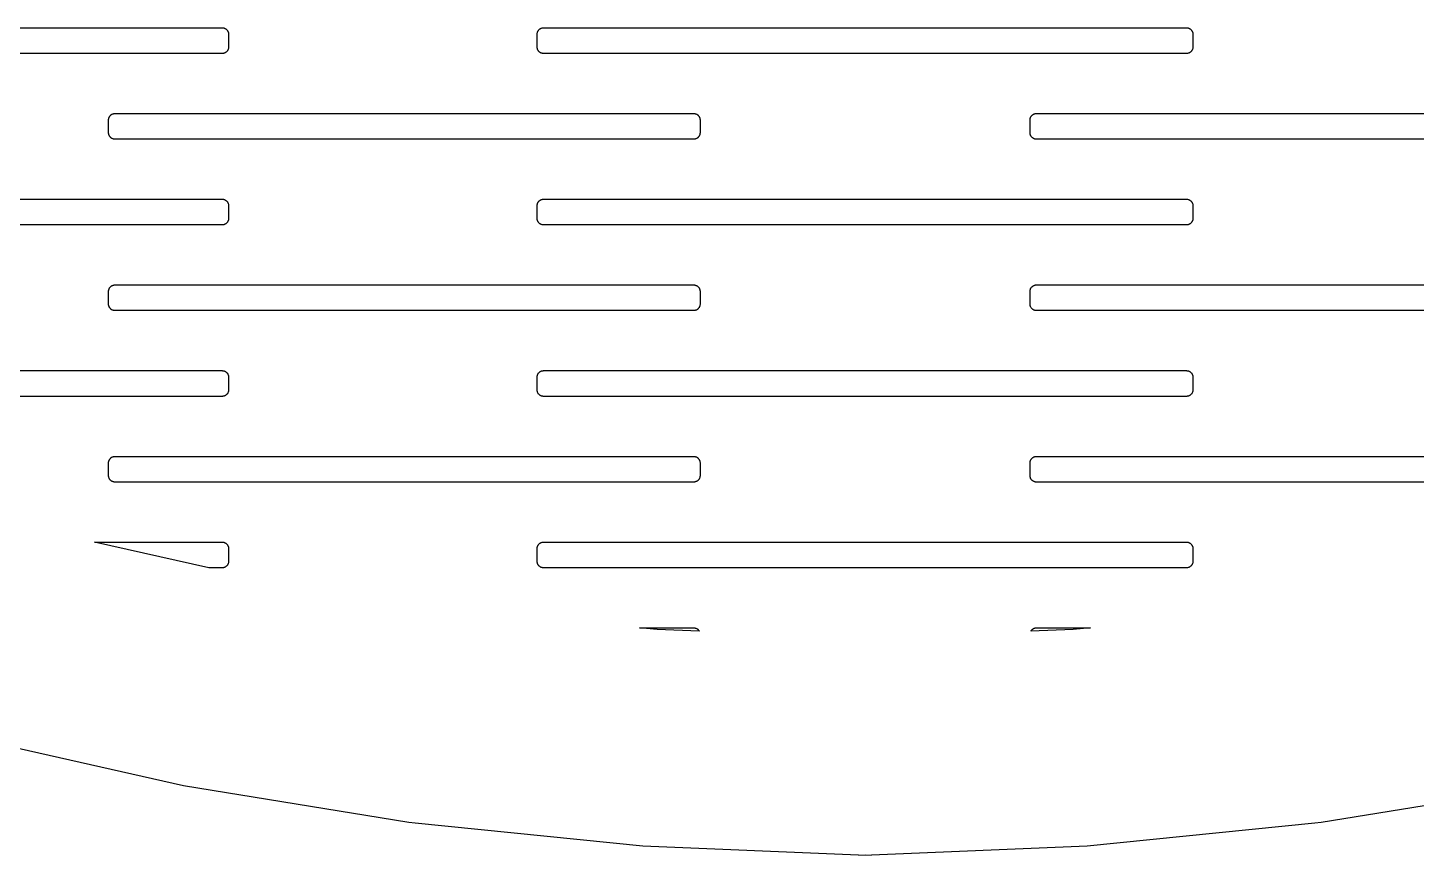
# Model space of a CAD drawing. Header units: metres. Extents: x -156 to 156, y -163 to 163.
# Drawn here: x -39.1 to 25.7, y -162.7 to -124.1 of the extents above; entities that cross this region are included whole.
import ezdxf

# ---------------------------------------------------------------- set-up
doc = ezdxf.new("R2010")
doc.units = ezdxf.units.M

msp = doc.modelspace()

# ---------------------------------------------------------------- linework, layer by layer
for p, q in [((-57, -124.1), (-30, -124.1)), ((-30, -124.1), (-29.9812, -124.101)), ((-29.9812, -124.101), (-29.9624, -124.102)), ((-29.9624, -124.102), (-29.9438, -124.105)), ((-29.9438, -124.105), (-29.9254, -124.109)), ((-29.9254, -124.109), (-29.9073, -124.115)), ((-29.9073, -124.115), (-29.8896, -124.121)), ((-29.8896, -124.121), (-29.8723, -124.129)), ((-29.8723, -124.129), (-29.8555, -124.137)), ((-29.8555, -124.137), (-29.8392, -124.147)), ((-29.8392, -124.147), (-29.8237, -124.157)), ((-29.8237, -124.157), (-29.8088, -124.169)), ((-29.8088, -124.169), (-29.7946, -124.181)), ((-29.7946, -124.181), (-29.7813, -124.195)), ((-29.7813, -124.195), (-29.7688, -124.209)), ((-29.7688, -124.209), (-29.7573, -124.224)), ((-29.7573, -124.224), (-29.7467, -124.239)), ((-29.7467, -124.239), (-29.7371, -124.255)), ((-29.7371, -124.255), (-29.7285, -124.272)), ((-29.7285, -124.272), (-29.7211, -124.29)), ((-29.7211, -124.29), (-29.7147, -124.307)), ((-29.7147, -124.307), (-29.7094, -124.325)), ((-29.7094, -124.325), (-29.7053, -124.344)), ((-29.7053, -124.344), (-29.7024, -124.362)), ((-29.7024, -124.362), (-29.7006, -124.381)), ((-29.7006, -124.381), (-29.7, -124.4)), ((-29.7, -124.4), (-29.7, -125)), ((-15.3, -124.4), (-15.2994, -124.381)), ((-15.3, -125), (-15.3, -124.4)), ((-15.2994, -124.381), (-15.2976, -124.362)), ((-15.2976, -124.362), (-15.2947, -124.344)), ((-15.2947, -124.344), (-15.2906, -124.325)), ((-15.2906, -124.325), (-15.2853, -124.307)), ((-15.2853, -124.307), (-15.2789, -124.29)), ((-15.2789, -124.29), (-15.2714, -124.272)), ((-15.2714, -124.272), (-15.2629, -124.255)), ((-15.2629, -124.255), (-15.2533, -124.239)), ((-15.2533, -124.239), (-15.2427, -124.224)), ((-15.2427, -124.224), (-15.2311, -124.209)), ((-15.2311, -124.209), (-15.2187, -124.195)), ((-15.2187, -124.195), (-15.2054, -124.181)), ((-15.2054, -124.181), (-15.1912, -124.169)), ((-15.1912, -124.169), (-15.1763, -124.157)), ((-15.1763, -124.157), (-15.1607, -124.147)), ((-15.1607, -124.147), (-15.1445, -124.137)), ((-15.1445, -124.137), (-15.1277, -124.129)), ((-15.1277, -124.129), (-15.1104, -124.121)), ((-15.1104, -124.121), (-15.0927, -124.115)), ((-15.0927, -124.115), (-15.0746, -124.109)), ((-15.0746, -124.109), (-15.0562, -124.105)), ((-15.0562, -124.105), (-15.0376, -124.102)), ((-15.0376, -124.102), (-15.0188, -124.101)), ((-15.0188, -124.101), (-15, -124.1)), ((-15, -124.1), (15, -124.1)), ((15, -124.1), (15.0188, -124.101)), ((15.0188, -124.101), (15.0376, -124.102)), ((15.0376, -124.102), (15.0562, -124.105)), ((15.0562, -124.105), (15.0746, -124.109)), ((15.0746, -124.109), (15.0927, -124.115)), ((15.0927, -124.115), (15.1104, -124.121)), ((15.1104, -124.121), (15.1277, -124.129)), ((15.1277, -124.129), (15.1445, -124.137)), ((15.1445, -124.137), (15.1607, -124.147)), ((15.1607, -124.147), (15.1763, -124.157)), ((15.1763, -124.157), (15.1912, -124.169)), ((15.1912, -124.169), (15.2054, -124.181)), ((15.2054, -124.181), (15.2187, -124.195)), ((15.2187, -124.195), (15.2311, -124.209)), ((15.2311, -124.209), (15.2427, -124.224)), ((15.2427, -124.224), (15.2533, -124.239)), ((15.2533, -124.239), (15.2629, -124.255)), ((15.2629, -124.255), (15.2714, -124.272)), ((15.2714, -124.272), (15.2789, -124.29)), ((15.2789, -124.29), (15.2853, -124.307)), ((15.2853, -124.307), (15.2906, -124.325)), ((15.2906, -124.325), (15.2947, -124.344)), ((15.2947, -124.344), (15.2976, -124.362)), ((15.2976, -124.362), (15.2994, -124.381)), ((15.2994, -124.381), (15.3, -124.4)), ((15.3, -124.4), (15.3, -125)), ((-29.7024, -125.038), (-29.7053, -125.056)), ((-29.7006, -125.019), (-29.7024, -125.038)), ((-29.7, -125), (-29.7006, -125.019)), ((-15.2994, -125.019), (-15.3, -125)), ((-15.2976, -125.038), (-15.2994, -125.019)), ((-15.2947, -125.056), (-15.2976, -125.038)), ((15.2976, -125.038), (15.2947, -125.056)), ((15.2994, -125.019), (15.2976, -125.038)), ((15.3, -125), (15.2994, -125.019)), ((-30, -125.3), (-57, -125.3)), ((-29.9812, -125.299), (-30, -125.3)), ((-29.9624, -125.298), (-29.9812, -125.299)), ((-29.9438, -125.295), (-29.9624, -125.298)), ((-29.9254, -125.291), (-29.9438, -125.295)), ((-29.9073, -125.285), (-29.9254, -125.291)), ((-29.8896, -125.279), (-29.9073, -125.285)), ((-29.8723, -125.271), (-29.8896, -125.279)), ((-29.8555, -125.263), (-29.8723, -125.271)), ((-29.8392, -125.253), (-29.8555, -125.263)), ((-29.8237, -125.243), (-29.8392, -125.253)), ((-29.8088, -125.231), (-29.8237, -125.243)), ((-29.7946, -125.219), (-29.8088, -125.231)), ((-29.7813, -125.205), (-29.7946, -125.219)), ((-29.7688, -125.191), (-29.7813, -125.205)), ((-29.7573, -125.176), (-29.7688, -125.191)), ((-29.7467, -125.161), (-29.7573, -125.176)), ((-29.7371, -125.145), (-29.7467, -125.161)), ((-29.7285, -125.128), (-29.7371, -125.145)), ((-29.7211, -125.11), (-29.7285, -125.128)), ((-29.7147, -125.093), (-29.7211, -125.11)), ((-29.7094, -125.075), (-29.7147, -125.093)), ((-29.7053, -125.056), (-29.7094, -125.075)), ((-15.2906, -125.075), (-15.2947, -125.056)), ((-15.2853, -125.093), (-15.2906, -125.075)), ((-15.2789, -125.11), (-15.2853, -125.093)), ((-15.2714, -125.128), (-15.2789, -125.11)), ((-15.2629, -125.145), (-15.2714, -125.128)), ((-15.2533, -125.161), (-15.2629, -125.145)), ((-15.2427, -125.176), (-15.2533, -125.161)), ((-15.2311, -125.191), (-15.2427, -125.176)), ((-15.2187, -125.205), (-15.2311, -125.191)), ((-15.2054, -125.219), (-15.2187, -125.205)), ((-15.1912, -125.231), (-15.2054, -125.219)), ((-15.1763, -125.243), (-15.1912, -125.231)), ((-15.1607, -125.253), (-15.1763, -125.243)), ((-15.1445, -125.263), (-15.1607, -125.253)), ((-15.1277, -125.271), (-15.1445, -125.263)), ((-15.1104, -125.279), (-15.1277, -125.271)), ((-15.0927, -125.285), (-15.1104, -125.279)), ((-15.0746, -125.291), (-15.0927, -125.285)), ((-15.0562, -125.295), (-15.0746, -125.291)), ((-15.0376, -125.298), (-15.0562, -125.295)), ((-15.0188, -125.299), (-15.0376, -125.298)), ((-15, -125.3), (-15.0188, -125.299)), ((15, -125.3), (-15, -125.3)), ((15.0188, -125.299), (15, -125.3)), ((15.0376, -125.298), (15.0188, -125.299)), ((15.0562, -125.295), (15.0376, -125.298)), ((15.0746, -125.291), (15.0562, -125.295)), ((15.0927, -125.285), (15.0746, -125.291)), ((15.1104, -125.279), (15.0927, -125.285)), ((15.1277, -125.271), (15.1104, -125.279)), ((15.1445, -125.263), (15.1277, -125.271)), ((15.1607, -125.253), (15.1445, -125.263)), ((15.1763, -125.243), (15.1607, -125.253)), ((15.1912, -125.231), (15.1763, -125.243)), ((15.2054, -125.219), (15.1912, -125.231)), ((15.2187, -125.205), (15.2054, -125.219)), ((15.2311, -125.191), (15.2187, -125.205)), ((15.2427, -125.176), (15.2311, -125.191)), ((15.2533, -125.161), (15.2427, -125.176)), ((15.2629, -125.145), (15.2533, -125.161)), ((15.2714, -125.128), (15.2629, -125.145)), ((15.2789, -125.11), (15.2714, -125.128)), ((15.2853, -125.093), (15.2789, -125.11)), ((15.2906, -125.075), (15.2853, -125.093)), ((15.2947, -125.056), (15.2906, -125.075)), ((-35.2853, -128.307), (-35.2789, -128.29)), ((-35.2789, -128.29), (-35.2714, -128.272)), ((-35.2714, -128.272), (-35.2629, -128.255)), ((-35.2629, -128.255), (-35.2533, -128.239)), ((-35.2533, -128.239), (-35.2427, -128.224)), ((-35.2427, -128.224), (-35.2312, -128.209)), ((-35.2312, -128.209), (-35.2187, -128.195)), ((-35.2187, -128.195), (-35.2054, -128.181)), ((-35.2054, -128.181), (-35.1912, -128.169)), ((-35.1912, -128.169), (-35.1763, -128.157)), ((-35.1763, -128.157), (-35.1607, -128.147)), ((-35.1607, -128.147), (-35.1445, -128.137)), ((-35.1445, -128.137), (-35.1277, -128.129)), ((-35.1277, -128.129), (-35.1104, -128.121)), ((-35.1104, -128.121), (-35.0927, -128.115)), ((-35.0927, -128.115), (-35.0746, -128.109)), ((-35.0746, -128.109), (-35.0562, -128.105)), ((-35.0562, -128.105), (-35.0376, -128.102)), ((-35.0376, -128.102), (-35.0188, -128.101)), ((-35.0188, -128.101), (-35, -128.1)), ((-35, -128.1), (-8, -128.1)), ((-8, -128.1), (-7.98116, -128.101)), ((-7.98116, -128.101), (-7.96239, -128.102)), ((-7.96239, -128.102), (-7.94377, -128.105)), ((-7.94377, -128.105), (-7.92538, -128.109)), ((-7.92538, -128.109), (-7.90729, -128.115)), ((-7.90729, -128.115), (-7.88956, -128.121)), ((-7.88956, -128.121), (-7.87225, -128.129)), ((-7.87225, -128.129), (-7.85547, -128.137)), ((-7.85547, -128.137), (-7.83925, -128.147)), ((-7.83925, -128.147), (-7.82365, -128.157)), ((-7.82365, -128.157), (-7.80876, -128.169)), ((-7.80876, -128.169), (-7.79463, -128.181)), ((-7.79463, -128.181), (-7.7813, -128.195)), ((-7.7813, -128.195), (-7.76884, -128.209)), ((-7.76884, -128.209), (-7.75729, -128.224)), ((-7.75729, -128.224), (-7.74669, -128.239)), ((-7.74669, -128.239), (-7.73711, -128.255)), ((-7.73711, -128.255), (-7.72855, -128.272)), ((-7.72855, -128.272), (-7.72105, -128.29)), ((-7.72105, -128.29), (-7.71468, -128.307)), ((7.71468, -128.307), (7.72105, -128.29)), ((7.72105, -128.29), (7.72855, -128.272)), ((7.72855, -128.272), (7.73711, -128.255)), ((7.73711, -128.255), (7.74669, -128.239)), ((7.74669, -128.239), (7.75729, -128.224)), ((7.75729, -128.224), (7.76884, -128.209)), ((7.76884, -128.209), (7.7813, -128.195)), ((7.7813, -128.195), (7.79463, -128.181)), ((7.79463, -128.181), (7.80876, -128.169)), ((7.80876, -128.169), (7.82365, -128.157)), ((7.82365, -128.157), (7.83925, -128.147)), ((7.83925, -128.147), (7.85547, -128.137)), ((7.85547, -128.137), (7.87225, -128.129)), ((7.87225, -128.129), (7.88956, -128.121)), ((7.88956, -128.121), (7.90729, -128.115)), ((7.90729, -128.115), (7.92538, -128.109)), ((7.92538, -128.109), (7.94377, -128.105)), ((7.94377, -128.105), (7.96239, -128.102)), ((7.96239, -128.102), (7.98116, -128.101)), ((7.98116, -128.101), (8, -128.1)), ((8, -128.1), (35, -128.1)), ((-35.3, -128.4), (-35.2994, -128.381)), ((-35.3, -129), (-35.3, -128.4)), ((-35.2994, -128.381), (-35.2976, -128.362)), ((-35.2976, -128.362), (-35.2947, -128.344)), ((-35.2947, -128.344), (-35.2906, -128.325)), ((-35.2906, -128.325), (-35.2853, -128.307)), ((-7.71468, -128.307), (-7.70941, -128.325)), ((-7.70941, -128.325), (-7.70531, -128.344)), ((-7.70531, -128.344), (-7.70236, -128.362)), ((-7.70236, -128.362), (-7.70059, -128.381)), ((-7.70059, -128.381), (-7.7, -128.4)), ((-7.7, -128.4), (-7.7, -129)), ((7.7, -128.4), (7.70059, -128.381)), ((7.7, -129), (7.7, -128.4)), ((7.70059, -128.381), (7.70236, -128.362)), ((7.70236, -128.362), (7.70531, -128.344)), ((7.70531, -128.344), (7.70941, -128.325)), ((7.70941, -128.325), (7.71468, -128.307)), ((-35.2994, -129.019), (-35.3, -129)), ((-35.2976, -129.038), (-35.2994, -129.019)), ((-35.2947, -129.056), (-35.2976, -129.038)), ((-35.2906, -129.075), (-35.2947, -129.056)), ((-35.2853, -129.093), (-35.2906, -129.075)), ((-35.2789, -129.11), (-35.2853, -129.093)), ((-35.2714, -129.128), (-35.2789, -129.11)), ((-35.2629, -129.145), (-35.2714, -129.128)), ((-35.2533, -129.161), (-35.2629, -129.145)), ((-35.2427, -129.176), (-35.2533, -129.161)), ((-35.2312, -129.191), (-35.2427, -129.176)), ((-35.2187, -129.205), (-35.2312, -129.191)), ((-35.2054, -129.219), (-35.2187, -129.205)), ((-35.1912, -129.231), (-35.2054, -129.219)), ((-35.1763, -129.243), (-35.1912, -129.231)), ((-35.1607, -129.253), (-35.1763, -129.243)), ((-35.1445, -129.263), (-35.1607, -129.253)), ((-35.1277, -129.271), (-35.1445, -129.263)), ((-35.1104, -129.279), (-35.1277, -129.271)), ((-35.0927, -129.285), (-35.1104, -129.279)), ((-35.0746, -129.291), (-35.0927, -129.285)), ((-35.0562, -129.295), (-35.0746, -129.291)), ((-35.0376, -129.298), (-35.0562, -129.295)), ((-35.0188, -129.299), (-35.0376, -129.298)), ((-35, -129.3), (-35.0188, -129.299)), ((-8, -129.3), (-35, -129.3)), ((-7.98116, -129.299), (-8, -129.3)), ((-7.96239, -129.298), (-7.98116, -129.299)), ((-7.94377, -129.295), (-7.96239, -129.298)), ((-7.92538, -129.291), (-7.94377, -129.295)), ((-7.90729, -129.285), (-7.92538, -129.291)), ((-7.88956, -129.279), (-7.90729, -129.285)), ((-7.87225, -129.271), (-7.88956, -129.279)), ((-7.85547, -129.263), (-7.87225, -129.271)), ((-7.83925, -129.253), (-7.85547, -129.263)), ((-7.82365, -129.243), (-7.83925, -129.253)), ((-7.80876, -129.231), (-7.82365, -129.243)), ((-7.79463, -129.219), (-7.80876, -129.231)), ((-7.7813, -129.205), (-7.79463, -129.219)), ((-7.76884, -129.191), (-7.7813, -129.205)), ((-7.75729, -129.176), (-7.76884, -129.191)), ((-7.74669, -129.161), (-7.75729, -129.176)), ((-7.73711, -129.145), (-7.74669, -129.161)), ((-7.72855, -129.128), (-7.73711, -129.145)), ((-7.72105, -129.11), (-7.72855, -129.128)), ((-7.71468, -129.093), (-7.72105, -129.11)), ((-7.70941, -129.075), (-7.71468, -129.093)), ((-7.70531, -129.056), (-7.70941, -129.075)), ((-7.70236, -129.038), (-7.70531, -129.056)), ((-7.70059, -129.019), (-7.70236, -129.038)), ((-7.7, -129), (-7.70059, -129.019)), ((7.70059, -129.019), (7.7, -129)), ((7.70236, -129.038), (7.70059, -129.019)), ((7.70531, -129.056), (7.70236, -129.038)), ((7.70941, -129.075), (7.70531, -129.056)), ((7.71468, -129.093), (7.70941, -129.075)), ((7.72105, -129.11), (7.71468, -129.093)), ((7.72855, -129.128), (7.72105, -129.11)), ((7.73711, -129.145), (7.72855, -129.128)), ((7.74669, -129.161), (7.73711, -129.145)), ((7.75729, -129.176), (7.74669, -129.161)), ((7.76884, -129.191), (7.75729, -129.176)), ((7.7813, -129.205), (7.76884, -129.191)), ((7.79463, -129.219), (7.7813, -129.205)), ((7.80876, -129.231), (7.79463, -129.219)), ((7.82365, -129.243), (7.80876, -129.231)), ((7.83925, -129.253), (7.82365, -129.243)), ((7.85547, -129.263), (7.83925, -129.253)), ((7.87225, -129.271), (7.85547, -129.263)), ((7.88956, -129.279), (7.87225, -129.271)), ((7.90729, -129.285), (7.88956, -129.279)), ((7.92538, -129.291), (7.90729, -129.285)), ((7.94377, -129.295), (7.92538, -129.291)), ((7.96239, -129.298), (7.94377, -129.295)), ((7.98116, -129.299), (7.96239, -129.298)), ((8, -129.3), (7.98116, -129.299)), ((35, -129.3), (8, -129.3)), ((-57, -132.1), (-30, -132.1)), ((-30, -132.1), (-29.9812, -132.101)), ((-29.9812, -132.101), (-29.9624, -132.102)), ((-29.9624, -132.102), (-29.9438, -132.105)), ((-29.9438, -132.105), (-29.9254, -132.109)), ((-29.9254, -132.109), (-29.9073, -132.115)), ((-29.9073, -132.115), (-29.8896, -132.121)), ((-29.8896, -132.121), (-29.8723, -132.129)), ((-29.8723, -132.129), (-29.8555, -132.137)), ((-29.8555, -132.137), (-29.8392, -132.147)), ((-29.8392, -132.147), (-29.8237, -132.157)), ((-29.8237, -132.157), (-29.8088, -132.169)), ((-29.8088, -132.169), (-29.7946, -132.181)), ((-29.7946, -132.181), (-29.7813, -132.195)), ((-15.2187, -132.195), (-15.2054, -132.181)), ((-15.2054, -132.181), (-15.1912, -132.169)), ((-15.1912, -132.169), (-15.1763, -132.157)), ((-15.1763, -132.157), (-15.1607, -132.147)), ((-15.1607, -132.147), (-15.1445, -132.137)), ((-15.1445, -132.137), (-15.1277, -132.129)), ((-15.1277, -132.129), (-15.1104, -132.121)), ((-15.1104, -132.121), (-15.0927, -132.115)), ((-15.0927, -132.115), (-15.0746, -132.109)), ((-15.0746, -132.109), (-15.0562, -132.105)), ((-15.0562, -132.105), (-15.0376, -132.102)), ((-15.0376, -132.102), (-15.0188, -132.101)), ((-15.0188, -132.101), (-15, -132.1)), ((-15, -132.1), (15, -132.1)), ((15, -132.1), (15.0188, -132.101)), ((15.0188, -132.101), (15.0376, -132.102)), ((15.0376, -132.102), (15.0562, -132.105)), ((15.0562, -132.105), (15.0746, -132.109)), ((15.0746, -132.109), (15.0927, -132.115)), ((15.0927, -132.115), (15.1104, -132.121)), ((15.1104, -132.121), (15.1277, -132.129)), ((15.1277, -132.129), (15.1445, -132.137)), ((15.1445, -132.137), (15.1607, -132.147)), ((15.1607, -132.147), (15.1763, -132.157)), ((15.1763, -132.157), (15.1912, -132.169)), ((15.1912, -132.169), (15.2054, -132.181)), ((15.2054, -132.181), (15.2187, -132.195)), ((-29.7813, -132.195), (-29.7688, -132.209)), ((-29.7688, -132.209), (-29.7573, -132.224)), ((-29.7573, -132.224), (-29.7467, -132.239)), ((-29.7467, -132.239), (-29.7371, -132.255)), ((-29.7371, -132.255), (-29.7285, -132.272)), ((-29.7285, -132.272), (-29.7211, -132.29)), ((-29.7211, -132.29), (-29.7147, -132.307)), ((-29.7147, -132.307), (-29.7094, -132.325)), ((-29.7094, -132.325), (-29.7053, -132.344)), ((-29.7053, -132.344), (-29.7024, -132.362)), ((-29.7024, -132.362), (-29.7006, -132.381)), ((-29.7006, -132.381), (-29.7, -132.4)), ((-29.7, -132.4), (-29.7, -133)), ((-15.3, -132.4), (-15.2994, -132.381)), ((-15.3, -133), (-15.3, -132.4)), ((-15.2994, -132.381), (-15.2976, -132.362)), ((-15.2976, -132.362), (-15.2947, -132.344)), ((-15.2947, -132.344), (-15.2906, -132.325)), ((-15.2906, -132.325), (-15.2853, -132.307)), ((-15.2853, -132.307), (-15.2789, -132.29)), ((-15.2789, -132.29), (-15.2714, -132.272)), ((-15.2714, -132.272), (-15.2629, -132.255)), ((-15.2629, -132.255), (-15.2533, -132.239)), ((-15.2533, -132.239), (-15.2427, -132.224)), ((-15.2427, -132.224), (-15.2311, -132.209)), ((-15.2311, -132.209), (-15.2187, -132.195)), ((15.2187, -132.195), (15.2311, -132.209)), ((15.2311, -132.209), (15.2427, -132.224)), ((15.2427, -132.224), (15.2533, -132.239)), ((15.2533, -132.239), (15.2629, -132.255)), ((15.2629, -132.255), (15.2714, -132.272)), ((15.2714, -132.272), (15.2789, -132.29)), ((15.2789, -132.29), (15.2853, -132.307)), ((15.2853, -132.307), (15.2906, -132.325)), ((15.2906, -132.325), (15.2947, -132.344)), ((15.2947, -132.344), (15.2976, -132.362)), ((15.2976, -132.362), (15.2994, -132.381)), ((15.2994, -132.381), (15.3, -132.4)), ((15.3, -132.4), (15.3, -133)), ((-30, -133.3), (-57, -133.3)), ((-29.9812, -133.299), (-30, -133.3)), ((-29.9624, -133.298), (-29.9812, -133.299)), ((-29.9438, -133.295), (-29.9624, -133.298)), ((-29.9254, -133.291), (-29.9438, -133.295)), ((-29.9073, -133.285), (-29.9254, -133.291)), ((-29.8896, -133.279), (-29.9073, -133.285)), ((-29.8723, -133.271), (-29.8896, -133.279)), ((-29.8555, -133.263), (-29.8723, -133.271)), ((-29.8392, -133.253), (-29.8555, -133.263)), ((-29.8237, -133.243), (-29.8392, -133.253)), ((-29.8088, -133.231), (-29.8237, -133.243)), ((-29.7946, -133.219), (-29.8088, -133.231)), ((-29.7813, -133.205), (-29.7946, -133.219)), ((-29.7688, -133.191), (-29.7813, -133.205)), ((-29.7573, -133.176), (-29.7688, -133.191)), ((-29.7467, -133.161), (-29.7573, -133.176)), ((-29.7371, -133.145), (-29.7467, -133.161)), ((-29.7285, -133.128), (-29.7371, -133.145)), ((-29.7211, -133.11), (-29.7285, -133.128)), ((-29.7147, -133.093), (-29.7211, -133.11)), ((-29.7094, -133.075), (-29.7147, -133.093)), ((-29.7053, -133.056), (-29.7094, -133.075)), ((-29.7024, -133.038), (-29.7053, -133.056)), ((-29.7006, -133.019), (-29.7024, -133.038)), ((-29.7, -133), (-29.7006, -133.019)), ((-15.2994, -133.019), (-15.3, -133)), ((-15.2976, -133.038), (-15.2994, -133.019)), ((-15.2947, -133.056), (-15.2976, -133.038)), ((-15.2906, -133.075), (-15.2947, -133.056)), ((-15.2853, -133.093), (-15.2906, -133.075)), ((-15.2789, -133.11), (-15.2853, -133.093)), ((-15.2714, -133.128), (-15.2789, -133.11)), ((-15.2629, -133.145), (-15.2714, -133.128)), ((-15.2533, -133.161), (-15.2629, -133.145)), ((-15.2427, -133.176), (-15.2533, -133.161)), ((-15.2311, -133.191), (-15.2427, -133.176)), ((-15.2187, -133.205), (-15.2311, -133.191)), ((-15.2054, -133.219), (-15.2187, -133.205)), ((-15.1912, -133.231), (-15.2054, -133.219)), ((-15.1763, -133.243), (-15.1912, -133.231)), ((-15.1607, -133.253), (-15.1763, -133.243)), ((-15.1445, -133.263), (-15.1607, -133.253)), ((-15.1277, -133.271), (-15.1445, -133.263)), ((-15.1104, -133.279), (-15.1277, -133.271)), ((-15.0927, -133.285), (-15.1104, -133.279)), ((-15.0746, -133.291), (-15.0927, -133.285)), ((-15.0562, -133.295), (-15.0746, -133.291)), ((-15.0376, -133.298), (-15.0562, -133.295)), ((-15.0188, -133.299), (-15.0376, -133.298)), ((-15, -133.3), (-15.0188, -133.299)), ((15, -133.3), (-15, -133.3)), ((15.0188, -133.299), (15, -133.3)), ((15.0376, -133.298), (15.0188, -133.299)), ((15.0562, -133.295), (15.0376, -133.298)), ((15.0746, -133.291), (15.0562, -133.295)), ((15.0927, -133.285), (15.0746, -133.291)), ((15.1104, -133.279), (15.0927, -133.285)), ((15.1277, -133.271), (15.1104, -133.279)), ((15.1445, -133.263), (15.1277, -133.271)), ((15.1607, -133.253), (15.1445, -133.263)), ((15.1763, -133.243), (15.1607, -133.253)), ((15.1912, -133.231), (15.1763, -133.243)), ((15.2054, -133.219), (15.1912, -133.231)), ((15.2187, -133.205), (15.2054, -133.219)), ((15.2311, -133.191), (15.2187, -133.205)), ((15.2427, -133.176), (15.2311, -133.191)), ((15.2533, -133.161), (15.2427, -133.176)), ((15.2629, -133.145), (15.2533, -133.161)), ((15.2714, -133.128), (15.2629, -133.145)), ((15.2789, -133.11), (15.2714, -133.128)), ((15.2853, -133.093), (15.2789, -133.11)), ((15.2906, -133.075), (15.2853, -133.093)), ((15.2947, -133.056), (15.2906, -133.075)), ((15.2976, -133.038), (15.2947, -133.056)), ((15.2994, -133.019), (15.2976, -133.038)), ((15.3, -133), (15.2994, -133.019)), ((-35.3, -136.4), (-35.2994, -136.381)), ((-35.3, -137), (-35.3, -136.4)), ((-35.2994, -136.381), (-35.2976, -136.362)), ((-35.2976, -136.362), (-35.2947, -136.344)), ((-35.2947, -136.344), (-35.2906, -136.325)), ((-35.2906, -136.325), (-35.2853, -136.307)), ((-35.2853, -136.307), (-35.2789, -136.29)), ((-35.2789, -136.29), (-35.2714, -136.272)), ((-35.2714, -136.272), (-35.2629, -136.255)), ((-35.2629, -136.255), (-35.2533, -136.239)), ((-35.2533, -136.239), (-35.2427, -136.224)), ((-35.2427, -136.224), (-35.2312, -136.209)), ((-35.2312, -136.209), (-35.2187, -136.195)), ((-35.2187, -136.195), (-35.2054, -136.181)), ((-35.2054, -136.181), (-35.1912, -136.169)), ((-35.1912, -136.169), (-35.1763, -136.157)), ((-35.1763, -136.157), (-35.1607, -136.147)), ((-35.1607, -136.147), (-35.1445, -136.137)), ((-35.1445, -136.137), (-35.1277, -136.129)), ((-35.1277, -136.129), (-35.1104, -136.121)), ((-35.1104, -136.121), (-35.0927, -136.115)), ((-35.0927, -136.115), (-35.0746, -136.109)), ((-35.0746, -136.109), (-35.0562, -136.105)), ((-35.0562, -136.105), (-35.0376, -136.102)), ((-35.0376, -136.102), (-35.0188, -136.101)), ((-35.0188, -136.101), (-35, -136.1)), ((-35, -136.1), (-8, -136.1)), ((-8, -136.1), (-7.98116, -136.101)), ((-7.98116, -136.101), (-7.96239, -136.102)), ((-7.96239, -136.102), (-7.94377, -136.105)), ((-7.94377, -136.105), (-7.92538, -136.109)), ((-7.92538, -136.109), (-7.90729, -136.115)), ((-7.90729, -136.115), (-7.88956, -136.121)), ((-7.88956, -136.121), (-7.87225, -136.129)), ((-7.87225, -136.129), (-7.85547, -136.137)), ((-7.85547, -136.137), (-7.83925, -136.147)), ((-7.83925, -136.147), (-7.82365, -136.157)), ((-7.82365, -136.157), (-7.80876, -136.169)), ((-7.80876, -136.169), (-7.79463, -136.181)), ((-7.79463, -136.181), (-7.7813, -136.195)), ((-7.7813, -136.195), (-7.76884, -136.209)), ((-7.76884, -136.209), (-7.75729, -136.224)), ((-7.75729, -136.224), (-7.74669, -136.239)), ((-7.74669, -136.239), (-7.73711, -136.255)), ((-7.73711, -136.255), (-7.72855, -136.272)), ((-7.72855, -136.272), (-7.72105, -136.29)), ((-7.72105, -136.29), (-7.71468, -136.307)), ((-7.71468, -136.307), (-7.70941, -136.325)), ((-7.70941, -136.325), (-7.70531, -136.344)), ((-7.70531, -136.344), (-7.70236, -136.362)), ((-7.70236, -136.362), (-7.70059, -136.381)), ((-7.70059, -136.381), (-7.7, -136.4)), ((-7.7, -136.4), (-7.7, -137)), ((7.7, -136.4), (7.70059, -136.381)), ((7.7, -137), (7.7, -136.4)), ((7.70059, -136.381), (7.70236, -136.362)), ((7.70236, -136.362), (7.70531, -136.344)), ((7.70531, -136.344), (7.70941, -136.325)), ((7.70941, -136.325), (7.71468, -136.307)), ((7.71468, -136.307), (7.72105, -136.29)), ((7.72105, -136.29), (7.72855, -136.272)), ((7.72855, -136.272), (7.73711, -136.255)), ((7.73711, -136.255), (7.74669, -136.239)), ((7.74669, -136.239), (7.75729, -136.224)), ((7.75729, -136.224), (7.76884, -136.209)), ((7.76884, -136.209), (7.7813, -136.195)), ((7.7813, -136.195), (7.79463, -136.181)), ((7.79463, -136.181), (7.80876, -136.169)), ((7.80876, -136.169), (7.82365, -136.157)), ((7.82365, -136.157), (7.83925, -136.147)), ((7.83925, -136.147), (7.85547, -136.137)), ((7.85547, -136.137), (7.87225, -136.129)), ((7.87225, -136.129), (7.88956, -136.121)), ((7.88956, -136.121), (7.90729, -136.115)), ((7.90729, -136.115), (7.92538, -136.109)), ((7.92538, -136.109), (7.94377, -136.105)), ((7.94377, -136.105), (7.96239, -136.102)), ((7.96239, -136.102), (7.98116, -136.101)), ((7.98116, -136.101), (8, -136.1)), ((8, -136.1), (35, -136.1)), ((-35.2994, -137.019), (-35.3, -137)), ((-35.2976, -137.038), (-35.2994, -137.019)), ((-35.2947, -137.056), (-35.2976, -137.038)), ((-35.2906, -137.075), (-35.2947, -137.056)), ((-35.2853, -137.093), (-35.2906, -137.075)), ((-35.2789, -137.11), (-35.2853, -137.093)), ((-35.2714, -137.128), (-35.2789, -137.11)), ((-35.2629, -137.145), (-35.2714, -137.128)), ((-35.2533, -137.161), (-35.2629, -137.145)), ((-35.2427, -137.176), (-35.2533, -137.161)), ((-35.2312, -137.191), (-35.2427, -137.176)), ((-35.2187, -137.205), (-35.2312, -137.191)), ((-35.2054, -137.219), (-35.2187, -137.205)), ((-35.1912, -137.231), (-35.2054, -137.219)), ((-35.1763, -137.243), (-35.1912, -137.231)), ((-35.1607, -137.253), (-35.1763, -137.243)), ((-35.1445, -137.263), (-35.1607, -137.253)), ((-35.1277, -137.271), (-35.1445, -137.263)), ((-35.1104, -137.279), (-35.1277, -137.271)), ((-35.0927, -137.285), (-35.1104, -137.279)), ((-35.0746, -137.291), (-35.0927, -137.285)), ((-35.0562, -137.295), (-35.0746, -137.291)), ((-35.0376, -137.298), (-35.0562, -137.295)), ((-35.0188, -137.299), (-35.0376, -137.298)), ((-35, -137.3), (-35.0188, -137.299)), ((-8, -137.3), (-35, -137.3)), ((-7.98116, -137.299), (-8, -137.3)), ((-7.96239, -137.298), (-7.98116, -137.299)), ((-7.94377, -137.295), (-7.96239, -137.298)), ((-7.92538, -137.291), (-7.94377, -137.295)), ((-7.90729, -137.285), (-7.92538, -137.291)), ((-7.88956, -137.279), (-7.90729, -137.285)), ((-7.87225, -137.271), (-7.88956, -137.279)), ((-7.85547, -137.263), (-7.87225, -137.271)), ((-7.83925, -137.253), (-7.85547, -137.263)), ((-7.82365, -137.243), (-7.83925, -137.253)), ((-7.80876, -137.231), (-7.82365, -137.243)), ((-7.79463, -137.219), (-7.80876, -137.231)), ((-7.7813, -137.205), (-7.79463, -137.219)), ((-7.76884, -137.191), (-7.7813, -137.205)), ((-7.75729, -137.176), (-7.76884, -137.191)), ((-7.74669, -137.161), (-7.75729, -137.176)), ((-7.73711, -137.145), (-7.74669, -137.161)), ((-7.72855, -137.128), (-7.73711, -137.145)), ((-7.72105, -137.11), (-7.72855, -137.128)), ((-7.71468, -137.093), (-7.72105, -137.11)), ((-7.70941, -137.075), (-7.71468, -137.093)), ((-7.70531, -137.056), (-7.70941, -137.075)), ((-7.70236, -137.038), (-7.70531, -137.056)), ((-7.70059, -137.019), (-7.70236, -137.038)), ((-7.7, -137), (-7.70059, -137.019)), ((7.70059, -137.019), (7.7, -137)), ((7.70236, -137.038), (7.70059, -137.019)), ((7.70531, -137.056), (7.70236, -137.038)), ((7.70941, -137.075), (7.70531, -137.056)), ((7.71468, -137.093), (7.70941, -137.075)), ((7.72105, -137.11), (7.71468, -137.093)), ((7.72855, -137.128), (7.72105, -137.11)), ((7.73711, -137.145), (7.72855, -137.128)), ((7.74669, -137.161), (7.73711, -137.145)), ((7.75729, -137.176), (7.74669, -137.161)), ((7.76884, -137.191), (7.75729, -137.176)), ((7.7813, -137.205), (7.76884, -137.191)), ((7.79463, -137.219), (7.7813, -137.205)), ((7.80876, -137.231), (7.79463, -137.219)), ((7.82365, -137.243), (7.80876, -137.231)), ((7.83925, -137.253), (7.82365, -137.243)), ((7.85547, -137.263), (7.83925, -137.253)), ((7.87225, -137.271), (7.85547, -137.263)), ((7.88956, -137.279), (7.87225, -137.271)), ((7.90729, -137.285), (7.88956, -137.279)), ((7.92538, -137.291), (7.90729, -137.285)), ((7.94377, -137.295), (7.92538, -137.291)), ((7.96239, -137.298), (7.94377, -137.295)), ((7.98116, -137.299), (7.96239, -137.298)), ((8, -137.3), (7.98116, -137.299)), ((35, -137.3), (8, -137.3)), ((-57, -140.1), (-30, -140.1)), ((-30, -140.1), (-29.9812, -140.101)), ((-29.9812, -140.101), (-29.9624, -140.102)), ((-29.9624, -140.102), (-29.9438, -140.105)), ((-29.9438, -140.105), (-29.9254, -140.109)), ((-29.9254, -140.109), (-29.9073, -140.115)), ((-29.9073, -140.115), (-29.8896, -140.121)), ((-29.8896, -140.121), (-29.8723, -140.129)), ((-29.8723, -140.129), (-29.8555, -140.137)), ((-29.8555, -140.137), (-29.8392, -140.147)), ((-29.8392, -140.147), (-29.8237, -140.157)), ((-29.8237, -140.157), (-29.8088, -140.169)), ((-29.8088, -140.169), (-29.7946, -140.181)), ((-29.7946, -140.181), (-29.7813, -140.195)), ((-29.7813, -140.195), (-29.7688, -140.209)), ((-29.7688, -140.209), (-29.7573, -140.224)), ((-29.7573, -140.224), (-29.7467, -140.239)), ((-29.7467, -140.239), (-29.7371, -140.255)), ((-29.7371, -140.255), (-29.7285, -140.272)), ((-29.7285, -140.272), (-29.7211, -140.29)), ((-29.7211, -140.29), (-29.7147, -140.307)), ((-29.7147, -140.307), (-29.7094, -140.325)), ((-29.7094, -140.325), (-29.7053, -140.344)), ((-29.7053, -140.344), (-29.7024, -140.362)), ((-29.7024, -140.362), (-29.7006, -140.381)), ((-29.7006, -140.381), (-29.7, -140.4)), ((-29.7, -140.4), (-29.7, -141)), ((-15.3, -140.4), (-15.2994, -140.381)), ((-15.3, -141), (-15.3, -140.4)), ((-15.2994, -140.381), (-15.2976, -140.362)), ((-15.2976, -140.362), (-15.2947, -140.344)), ((-15.2947, -140.344), (-15.2906, -140.325)), ((-15.2906, -140.325), (-15.2853, -140.307)), ((-15.2853, -140.307), (-15.2789, -140.29)), ((-15.2789, -140.29), (-15.2714, -140.272)), ((-15.2714, -140.272), (-15.2629, -140.255)), ((-15.2629, -140.255), (-15.2533, -140.239)), ((-15.2533, -140.239), (-15.2427, -140.224)), ((-15.2427, -140.224), (-15.2311, -140.209)), ((-15.2311, -140.209), (-15.2187, -140.195)), ((-15.2187, -140.195), (-15.2054, -140.181)), ((-15.2054, -140.181), (-15.1912, -140.169)), ((-15.1912, -140.169), (-15.1763, -140.157)), ((-15.1763, -140.157), (-15.1607, -140.147)), ((-15.1607, -140.147), (-15.1445, -140.137)), ((-15.1445, -140.137), (-15.1277, -140.129)), ((-15.1277, -140.129), (-15.1104, -140.121)), ((-15.1104, -140.121), (-15.0927, -140.115)), ((-15.0927, -140.115), (-15.0746, -140.109)), ((-15.0746, -140.109), (-15.0562, -140.105)), ((-15.0562, -140.105), (-15.0376, -140.102)), ((-15.0376, -140.102), (-15.0188, -140.101)), ((-15.0188, -140.101), (-15, -140.1)), ((-15, -140.1), (15, -140.1)), ((15, -140.1), (15.0188, -140.101)), ((15.0188, -140.101), (15.0376, -140.102)), ((15.0376, -140.102), (15.0562, -140.105)), ((15.0562, -140.105), (15.0746, -140.109)), ((15.0746, -140.109), (15.0927, -140.115)), ((15.0927, -140.115), (15.1104, -140.121)), ((15.1104, -140.121), (15.1277, -140.129)), ((15.1277, -140.129), (15.1445, -140.137)), ((15.1445, -140.137), (15.1607, -140.147)), ((15.1607, -140.147), (15.1763, -140.157)), ((15.1763, -140.157), (15.1912, -140.169)), ((15.1912, -140.169), (15.2054, -140.181)), ((15.2054, -140.181), (15.2187, -140.195)), ((15.2187, -140.195), (15.2311, -140.209)), ((15.2311, -140.209), (15.2427, -140.224)), ((15.2427, -140.224), (15.2533, -140.239)), ((15.2533, -140.239), (15.2629, -140.255)), ((15.2629, -140.255), (15.2714, -140.272)), ((15.2714, -140.272), (15.2789, -140.29)), ((15.2789, -140.29), (15.2853, -140.307)), ((15.2853, -140.307), (15.2906, -140.325)), ((15.2906, -140.325), (15.2947, -140.344)), ((15.2947, -140.344), (15.2976, -140.362)), ((15.2976, -140.362), (15.2994, -140.381)), ((15.2994, -140.381), (15.3, -140.4)), ((15.3, -140.4), (15.3, -141)), ((-29.8392, -141.253), (-29.8555, -141.263)), ((-29.8237, -141.243), (-29.8392, -141.253)), ((-29.8088, -141.231), (-29.8237, -141.243)), ((-29.7946, -141.219), (-29.8088, -141.231)), ((-29.7813, -141.205), (-29.7946, -141.219)), ((-29.7688, -141.191), (-29.7813, -141.205)), ((-29.7573, -141.176), (-29.7688, -141.191)), ((-29.7467, -141.161), (-29.7573, -141.176)), ((-29.7371, -141.145), (-29.7467, -141.161)), ((-29.7285, -141.128), (-29.7371, -141.145)), ((-29.7211, -141.11), (-29.7285, -141.128)), ((-29.7147, -141.093), (-29.7211, -141.11)), ((-29.7094, -141.075), (-29.7147, -141.093)), ((-29.7053, -141.056), (-29.7094, -141.075)), ((-29.7024, -141.038), (-29.7053, -141.056)), ((-29.7006, -141.019), (-29.7024, -141.038)), ((-29.7, -141), (-29.7006, -141.019)), ((-15.2994, -141.019), (-15.3, -141)), ((-15.2976, -141.038), (-15.2994, -141.019)), ((-15.2947, -141.056), (-15.2976, -141.038)), ((-15.2906, -141.075), (-15.2947, -141.056)), ((-15.2853, -141.093), (-15.2906, -141.075)), ((-15.2789, -141.11), (-15.2853, -141.093)), ((-15.2714, -141.128), (-15.2789, -141.11)), ((-15.2629, -141.145), (-15.2714, -141.128)), ((-15.2533, -141.161), (-15.2629, -141.145)), ((-15.2427, -141.176), (-15.2533, -141.161)), ((-15.2311, -141.191), (-15.2427, -141.176)), ((-15.2187, -141.205), (-15.2311, -141.191)), ((-15.2054, -141.219), (-15.2187, -141.205)), ((-15.1912, -141.231), (-15.2054, -141.219)), ((-15.1763, -141.243), (-15.1912, -141.231)), ((-15.1607, -141.253), (-15.1763, -141.243)), ((-15.1445, -141.263), (-15.1607, -141.253)), ((15.1607, -141.253), (15.1445, -141.263)), ((15.1763, -141.243), (15.1607, -141.253)), ((15.1912, -141.231), (15.1763, -141.243)), ((15.2054, -141.219), (15.1912, -141.231)), ((15.2187, -141.205), (15.2054, -141.219)), ((15.2311, -141.191), (15.2187, -141.205)), ((15.2427, -141.176), (15.2311, -141.191)), ((15.2533, -141.161), (15.2427, -141.176)), ((15.2629, -141.145), (15.2533, -141.161)), ((15.2714, -141.128), (15.2629, -141.145)), ((15.2789, -141.11), (15.2714, -141.128)), ((15.2853, -141.093), (15.2789, -141.11)), ((15.2906, -141.075), (15.2853, -141.093)), ((15.2947, -141.056), (15.2906, -141.075)), ((15.2976, -141.038), (15.2947, -141.056)), ((15.2994, -141.019), (15.2976, -141.038)), ((15.3, -141), (15.2994, -141.019)), ((-30, -141.3), (-57, -141.3)), ((-29.9812, -141.299), (-30, -141.3)), ((-29.9624, -141.298), (-29.9812, -141.299)), ((-29.9438, -141.295), (-29.9624, -141.298)), ((-29.9254, -141.291), (-29.9438, -141.295)), ((-29.9073, -141.285), (-29.9254, -141.291)), ((-29.8896, -141.279), (-29.9073, -141.285)), ((-29.8723, -141.271), (-29.8896, -141.279)), ((-29.8555, -141.263), (-29.8723, -141.271)), ((-15.1277, -141.271), (-15.1445, -141.263)), ((-15.1104, -141.279), (-15.1277, -141.271)), ((-15.0927, -141.285), (-15.1104, -141.279)), ((-15.0746, -141.291), (-15.0927, -141.285)), ((-15.0562, -141.295), (-15.0746, -141.291)), ((-15.0376, -141.298), (-15.0562, -141.295)), ((-15.0188, -141.299), (-15.0376, -141.298)), ((-15, -141.3), (-15.0188, -141.299)), ((15, -141.3), (-15, -141.3)), ((15.0188, -141.299), (15, -141.3)), ((15.0376, -141.298), (15.0188, -141.299)), ((15.0562, -141.295), (15.0376, -141.298)), ((15.0746, -141.291), (15.0562, -141.295)), ((15.0927, -141.285), (15.0746, -141.291)), ((15.1104, -141.279), (15.0927, -141.285)), ((15.1277, -141.271), (15.1104, -141.279)), ((15.1445, -141.263), (15.1277, -141.271)), ((-35.3, -144.4), (-35.2994, -144.381)), ((-35.3, -145), (-35.3, -144.4)), ((-35.2994, -144.381), (-35.2976, -144.362)), ((-35.2976, -144.362), (-35.2947, -144.344)), ((-35.2947, -144.344), (-35.2906, -144.325)), ((-35.2906, -144.325), (-35.2853, -144.307)), ((-35.2853, -144.307), (-35.2789, -144.29)), ((-35.2789, -144.29), (-35.2714, -144.272)), ((-35.2714, -144.272), (-35.2629, -144.255)), ((-35.2629, -144.255), (-35.2533, -144.239)), ((-35.2533, -144.239), (-35.2427, -144.224)), ((-35.2427, -144.224), (-35.2312, -144.209)), ((-35.2312, -144.209), (-35.2187, -144.195)), ((-35.2187, -144.195), (-35.2054, -144.181)), ((-35.2054, -144.181), (-35.1912, -144.169)), ((-35.1912, -144.169), (-35.1763, -144.157)), ((-35.1763, -144.157), (-35.1607, -144.147)), ((-35.1607, -144.147), (-35.1445, -144.137)), ((-35.1445, -144.137), (-35.1277, -144.129)), ((-35.1277, -144.129), (-35.1104, -144.121)), ((-35.1104, -144.121), (-35.0927, -144.115)), ((-35.0927, -144.115), (-35.0746, -144.109)), ((-35.0746, -144.109), (-35.0562, -144.105)), ((-35.0562, -144.105), (-35.0376, -144.102)), ((-35.0376, -144.102), (-35.0188, -144.101)), ((-35.0188, -144.101), (-35, -144.1)), ((-35, -144.1), (-8, -144.1)), ((-8, -144.1), (-7.98116, -144.101)), ((-7.98116, -144.101), (-7.96239, -144.102)), ((-7.96239, -144.102), (-7.94377, -144.105)), ((-7.94377, -144.105), (-7.92538, -144.109)), ((-7.92538, -144.109), (-7.90729, -144.115)), ((-7.90729, -144.115), (-7.88956, -144.121)), ((-7.88956, -144.121), (-7.87225, -144.129)), ((-7.87225, -144.129), (-7.85547, -144.137)), ((-7.85547, -144.137), (-7.83925, -144.147)), ((-7.83925, -144.147), (-7.82365, -144.157)), ((-7.82365, -144.157), (-7.80876, -144.169)), ((-7.80876, -144.169), (-7.79463, -144.181)), ((-7.79463, -144.181), (-7.7813, -144.195)), ((-7.7813, -144.195), (-7.76884, -144.209)), ((-7.76884, -144.209), (-7.75729, -144.224)), ((-7.75729, -144.224), (-7.74669, -144.239)), ((-7.74669, -144.239), (-7.73711, -144.255)), ((-7.73711, -144.255), (-7.72855, -144.272)), ((-7.72855, -144.272), (-7.72105, -144.29)), ((-7.72105, -144.29), (-7.71468, -144.307)), ((-7.71468, -144.307), (-7.70941, -144.325)), ((-7.70941, -144.325), (-7.70531, -144.344)), ((-7.70531, -144.344), (-7.70236, -144.362)), ((-7.70236, -144.362), (-7.70059, -144.381)), ((-7.70059, -144.381), (-7.7, -144.4)), ((-7.7, -144.4), (-7.7, -145)), ((7.7, -144.4), (7.70059, -144.381)), ((7.7, -145), (7.7, -144.4)), ((7.70059, -144.381), (7.70236, -144.362)), ((7.70236, -144.362), (7.70531, -144.344)), ((7.70531, -144.344), (7.70941, -144.325)), ((7.70941, -144.325), (7.71468, -144.307)), ((7.71468, -144.307), (7.72105, -144.29)), ((7.72105, -144.29), (7.72855, -144.272)), ((7.72855, -144.272), (7.73711, -144.255)), ((7.73711, -144.255), (7.74669, -144.239)), ((7.74669, -144.239), (7.75729, -144.224)), ((7.75729, -144.224), (7.76884, -144.209)), ((7.76884, -144.209), (7.7813, -144.195)), ((7.7813, -144.195), (7.79463, -144.181)), ((7.79463, -144.181), (7.80876, -144.169)), ((7.80876, -144.169), (7.82365, -144.157)), ((7.82365, -144.157), (7.83925, -144.147)), ((7.83925, -144.147), (7.85547, -144.137)), ((7.85547, -144.137), (7.87225, -144.129)), ((7.87225, -144.129), (7.88956, -144.121)), ((7.88956, -144.121), (7.90729, -144.115)), ((7.90729, -144.115), (7.92538, -144.109)), ((7.92538, -144.109), (7.94377, -144.105)), ((7.94377, -144.105), (7.96239, -144.102)), ((7.96239, -144.102), (7.98116, -144.101)), ((7.98116, -144.101), (8, -144.1)), ((8, -144.1), (35, -144.1)), ((-35.2994, -145.019), (-35.3, -145)), ((-35.2976, -145.038), (-35.2994, -145.019)), ((-35.2947, -145.056), (-35.2976, -145.038)), ((-35.2906, -145.075), (-35.2947, -145.056)), ((-35.2853, -145.093), (-35.2906, -145.075)), ((-35.2789, -145.11), (-35.2853, -145.093)), ((-35.2714, -145.128), (-35.2789, -145.11)), ((-35.2629, -145.145), (-35.2714, -145.128)), ((-7.72855, -145.128), (-7.73711, -145.145)), ((-7.72105, -145.11), (-7.72855, -145.128)), ((-7.71468, -145.093), (-7.72105, -145.11)), ((-7.70941, -145.075), (-7.71468, -145.093)), ((-7.70531, -145.056), (-7.70941, -145.075)), ((-7.70236, -145.038), (-7.70531, -145.056)), ((-7.70059, -145.019), (-7.70236, -145.038)), ((-7.7, -145), (-7.70059, -145.019)), ((7.70059, -145.019), (7.7, -145)), ((7.70236, -145.038), (7.70059, -145.019)), ((7.70531, -145.056), (7.70236, -145.038)), ((7.70941, -145.075), (7.70531, -145.056)), ((7.71468, -145.093), (7.70941, -145.075)), ((7.72105, -145.11), (7.71468, -145.093)), ((7.72855, -145.128), (7.72105, -145.11)), ((7.73711, -145.145), (7.72855, -145.128)), ((-35.2533, -145.161), (-35.2629, -145.145)), ((-35.2427, -145.176), (-35.2533, -145.161)), ((-35.2312, -145.191), (-35.2427, -145.176)), ((-35.2187, -145.205), (-35.2312, -145.191)), ((-35.2054, -145.219), (-35.2187, -145.205)), ((-35.1912, -145.231), (-35.2054, -145.219)), ((-35.1763, -145.243), (-35.1912, -145.231)), ((-35.1607, -145.253), (-35.1763, -145.243)), ((-35.1445, -145.263), (-35.1607, -145.253)), ((-35.1277, -145.271), (-35.1445, -145.263)), ((-35.1104, -145.279), (-35.1277, -145.271)), ((-35.0927, -145.285), (-35.1104, -145.279)), ((-35.0746, -145.291), (-35.0927, -145.285)), ((-35.0562, -145.295), (-35.0746, -145.291)), ((-35.0376, -145.298), (-35.0562, -145.295)), ((-35.0188, -145.299), (-35.0376, -145.298)), ((-35, -145.3), (-35.0188, -145.299)), ((-8, -145.3), (-35, -145.3)), ((-7.98116, -145.299), (-8, -145.3)), ((-7.96239, -145.298), (-7.98116, -145.299)), ((-7.94377, -145.295), (-7.96239, -145.298)), ((-7.92538, -145.291), (-7.94377, -145.295)), ((-7.90729, -145.285), (-7.92538, -145.291)), ((-7.88956, -145.279), (-7.90729, -145.285)), ((-7.87225, -145.271), (-7.88956, -145.279)), ((-7.85547, -145.263), (-7.87225, -145.271)), ((-7.83925, -145.253), (-7.85547, -145.263)), ((-7.82365, -145.243), (-7.83925, -145.253)), ((-7.80876, -145.231), (-7.82365, -145.243)), ((-7.79463, -145.219), (-7.80876, -145.231)), ((-7.7813, -145.205), (-7.79463, -145.219)), ((-7.76884, -145.191), (-7.7813, -145.205)), ((-7.75729, -145.176), (-7.76884, -145.191)), ((-7.74669, -145.161), (-7.75729, -145.176)), ((-7.73711, -145.145), (-7.74669, -145.161)), ((7.74669, -145.161), (7.73711, -145.145)), ((7.75729, -145.176), (7.74669, -145.161)), ((7.76884, -145.191), (7.75729, -145.176)), ((7.7813, -145.205), (7.76884, -145.191)), ((7.79463, -145.219), (7.7813, -145.205)), ((7.80876, -145.231), (7.79463, -145.219)), ((7.82365, -145.243), (7.80876, -145.231)), ((7.83925, -145.253), (7.82365, -145.243)), ((7.85547, -145.263), (7.83925, -145.253)), ((7.87225, -145.271), (7.85547, -145.263)), ((7.88956, -145.279), (7.87225, -145.271)), ((7.90729, -145.285), (7.88956, -145.279)), ((7.92538, -145.291), (7.90729, -145.285)), ((7.94377, -145.295), (7.92538, -145.291)), ((7.96239, -145.298), (7.94377, -145.295)), ((7.98116, -145.299), (7.96239, -145.298)), ((8, -145.3), (7.98116, -145.299)), ((35, -145.3), (8, -145.3)), ((-30.6193, -149.3), (-35.959, -148.1)), ((-35.959, -148.1), (-30, -148.1)), ((-30, -148.1), (-29.9812, -148.101)), ((-29.9812, -148.101), (-29.9624, -148.102)), ((-29.9624, -148.102), (-29.9438, -148.105)), ((-29.9438, -148.105), (-29.9254, -148.109)), ((-29.9254, -148.109), (-29.9073, -148.115)), ((-29.9073, -148.115), (-29.8896, -148.121)), ((-29.8896, -148.121), (-29.8723, -148.129)), ((-29.8723, -148.129), (-29.8555, -148.137)), ((-29.8555, -148.137), (-29.8392, -148.147)), ((-29.8392, -148.147), (-29.8237, -148.157)), ((-29.8237, -148.157), (-29.8088, -148.169)), ((-29.8088, -148.169), (-29.7946, -148.181)), ((-29.7946, -148.181), (-29.7813, -148.195)), ((-29.7813, -148.195), (-29.7688, -148.209)), ((-29.7688, -148.209), (-29.7573, -148.224)), ((-29.7573, -148.224), (-29.7467, -148.239)), ((-29.7467, -148.239), (-29.7371, -148.255)), ((-29.7371, -148.255), (-29.7285, -148.272)), ((-29.7285, -148.272), (-29.7211, -148.29)), ((-29.7211, -148.29), (-29.7147, -148.307)), ((-29.7147, -148.307), (-29.7094, -148.325)), ((-29.7094, -148.325), (-29.7053, -148.344)), ((-29.7053, -148.344), (-29.7024, -148.362)), ((-29.7024, -148.362), (-29.7006, -148.381)), ((-29.7006, -148.381), (-29.7, -148.4)), ((-15.3, -148.4), (-15.2994, -148.381)), ((-15.2994, -148.381), (-15.2976, -148.362)), ((-15.2976, -148.362), (-15.2947, -148.344)), ((-15.2947, -148.344), (-15.2906, -148.325)), ((-15.2906, -148.325), (-15.2853, -148.307)), ((-15.2853, -148.307), (-15.2789, -148.29)), ((-15.2789, -148.29), (-15.2714, -148.272)), ((-15.2714, -148.272), (-15.2629, -148.255)), ((-15.2629, -148.255), (-15.2533, -148.239)), ((-15.2533, -148.239), (-15.2427, -148.224)), ((-15.2427, -148.224), (-15.2311, -148.209)), ((-15.2311, -148.209), (-15.2187, -148.195)), ((-15.2187, -148.195), (-15.2054, -148.181)), ((-15.2054, -148.181), (-15.1912, -148.169)), ((-15.1912, -148.169), (-15.1763, -148.157)), ((-15.1763, -148.157), (-15.1607, -148.147)), ((-15.1607, -148.147), (-15.1445, -148.137)), ((-15.1445, -148.137), (-15.1277, -148.129)), ((-15.1277, -148.129), (-15.1104, -148.121)), ((-15.1104, -148.121), (-15.0927, -148.115)), ((-15.0927, -148.115), (-15.0746, -148.109)), ((-15.0746, -148.109), (-15.0562, -148.105)), ((-15.0562, -148.105), (-15.0376, -148.102)), ((-15.0376, -148.102), (-15.0188, -148.101)), ((-15.0188, -148.101), (-15, -148.1)), ((-15, -148.1), (15, -148.1)), ((15, -148.1), (15.0188, -148.101)), ((15.0188, -148.101), (15.0376, -148.102)), ((15.0376, -148.102), (15.0562, -148.105)), ((15.0562, -148.105), (15.0746, -148.109)), ((15.0746, -148.109), (15.0927, -148.115)), ((15.0927, -148.115), (15.1104, -148.121)), ((15.1104, -148.121), (15.1277, -148.129)), ((15.1277, -148.129), (15.1445, -148.137)), ((15.1445, -148.137), (15.1607, -148.147)), ((15.1607, -148.147), (15.1763, -148.157)), ((15.1763, -148.157), (15.1912, -148.169)), ((15.1912, -148.169), (15.2054, -148.181)), ((15.2054, -148.181), (15.2187, -148.195)), ((15.2187, -148.195), (15.2311, -148.209)), ((15.2311, -148.209), (15.2427, -148.224)), ((15.2427, -148.224), (15.2533, -148.239)), ((15.2533, -148.239), (15.2629, -148.255)), ((15.2629, -148.255), (15.2714, -148.272)), ((15.2714, -148.272), (15.2789, -148.29)), ((15.2789, -148.29), (15.2853, -148.307)), ((15.2853, -148.307), (15.2906, -148.325)), ((15.2906, -148.325), (15.2947, -148.344)), ((15.2947, -148.344), (15.2976, -148.362)), ((15.2976, -148.362), (15.2994, -148.381)), ((15.2994, -148.381), (15.3, -148.4)), ((-29.7006, -149.019), (-29.7024, -149.038)), ((-29.7, -149), (-29.7006, -149.019)), ((-29.7, -148.4), (-29.7, -149)), ((-15.3, -149), (-15.3, -148.4)), ((-15.2994, -149.019), (-15.3, -149)), ((-15.2976, -149.038), (-15.2994, -149.019)), ((15.2994, -149.019), (15.2976, -149.038)), ((15.3, -149), (15.2994, -149.019)), ((15.3, -148.4), (15.3, -149)), ((-30, -149.3), (-30.6193, -149.3)), ((-29.9812, -149.299), (-30, -149.3)), ((-29.9624, -149.298), (-29.9812, -149.299)), ((-29.9438, -149.295), (-29.9624, -149.298)), ((-29.9254, -149.291), (-29.9438, -149.295)), ((-29.9073, -149.285), (-29.9254, -149.291)), ((-29.8896, -149.279), (-29.9073, -149.285)), ((-29.8723, -149.271), (-29.8896, -149.279)), ((-29.8555, -149.263), (-29.8723, -149.271)), ((-29.8392, -149.253), (-29.8555, -149.263)), ((-29.8237, -149.243), (-29.8392, -149.253)), ((-29.8088, -149.231), (-29.8237, -149.243)), ((-29.7946, -149.219), (-29.8088, -149.231)), ((-29.7813, -149.205), (-29.7946, -149.219)), ((-29.7688, -149.191), (-29.7813, -149.205)), ((-29.7573, -149.176), (-29.7688, -149.191)), ((-29.7467, -149.161), (-29.7573, -149.176)), ((-29.7371, -149.145), (-29.7467, -149.161)), ((-29.7285, -149.128), (-29.7371, -149.145)), ((-29.7211, -149.11), (-29.7285, -149.128)), ((-29.7147, -149.093), (-29.7211, -149.11)), ((-29.7094, -149.075), (-29.7147, -149.093)), ((-29.7053, -149.056), (-29.7094, -149.075)), ((-29.7024, -149.038), (-29.7053, -149.056)), ((-15.2947, -149.056), (-15.2976, -149.038)), ((-15.2906, -149.075), (-15.2947, -149.056)), ((-15.2853, -149.093), (-15.2906, -149.075)), ((-15.2789, -149.11), (-15.2853, -149.093)), ((-15.2714, -149.128), (-15.2789, -149.11)), ((-15.2629, -149.145), (-15.2714, -149.128)), ((-15.2533, -149.161), (-15.2629, -149.145)), ((-15.2427, -149.176), (-15.2533, -149.161)), ((-15.2311, -149.191), (-15.2427, -149.176)), ((-15.2187, -149.205), (-15.2311, -149.191)), ((-15.2054, -149.219), (-15.2187, -149.205)), ((-15.1912, -149.231), (-15.2054, -149.219)), ((-15.1763, -149.243), (-15.1912, -149.231)), ((-15.1607, -149.253), (-15.1763, -149.243)), ((-15.1445, -149.263), (-15.1607, -149.253)), ((-15.1277, -149.271), (-15.1445, -149.263)), ((-15.1104, -149.279), (-15.1277, -149.271)), ((-15.0927, -149.285), (-15.1104, -149.279)), ((-15.0746, -149.291), (-15.0927, -149.285)), ((-15.0562, -149.295), (-15.0746, -149.291)), ((-15.0376, -149.298), (-15.0562, -149.295)), ((-15.0188, -149.299), (-15.0376, -149.298)), ((-15, -149.3), (-15.0188, -149.299)), ((15, -149.3), (-15, -149.3)), ((15.0188, -149.299), (15, -149.3)), ((15.0376, -149.298), (15.0188, -149.299)), ((15.0562, -149.295), (15.0376, -149.298)), ((15.0746, -149.291), (15.0562, -149.295)), ((15.0927, -149.285), (15.0746, -149.291)), ((15.1104, -149.279), (15.0927, -149.285)), ((15.1277, -149.271), (15.1104, -149.279)), ((15.1445, -149.263), (15.1277, -149.271)), ((15.1607, -149.253), (15.1445, -149.263)), ((15.1763, -149.243), (15.1607, -149.253)), ((15.1912, -149.231), (15.1763, -149.243)), ((15.2054, -149.219), (15.1912, -149.231)), ((15.2187, -149.205), (15.2054, -149.219)), ((15.2311, -149.191), (15.2187, -149.205)), ((15.2427, -149.176), (15.2311, -149.191)), ((15.2533, -149.161), (15.2427, -149.176)), ((15.2629, -149.145), (15.2533, -149.161)), ((15.2714, -149.128), (15.2629, -149.145)), ((15.2789, -149.11), (15.2714, -149.128)), ((15.2853, -149.093), (15.2789, -149.11)), ((15.2906, -149.075), (15.2853, -149.093)), ((15.2947, -149.056), (15.2906, -149.075)), ((15.2976, -149.038), (15.2947, -149.056)), ((-9.70627, -152.183), (-10.5245, -152.1)), ((-10.5245, -152.1), (-8, -152.1)), ((-7.73315, -152.263), (-9.70627, -152.183)), ((-8, -152.1), (-7.98116, -152.101)), ((-7.98116, -152.101), (-7.96239, -152.102)), ((-7.96239, -152.102), (-7.94377, -152.105)), ((-7.94377, -152.105), (-7.92538, -152.109)), ((-7.92538, -152.109), (-7.90729, -152.115)), ((-7.90729, -152.115), (-7.88956, -152.121)), ((-7.88956, -152.121), (-7.87225, -152.129)), ((-7.87225, -152.129), (-7.85547, -152.137)), ((-7.85547, -152.137), (-7.83925, -152.147)), ((-7.83925, -152.147), (-7.82365, -152.157)), ((-7.82365, -152.157), (-7.80876, -152.169)), ((-7.80876, -152.169), (-7.79463, -152.181)), ((-7.79463, -152.181), (-7.7813, -152.195)), ((-7.7813, -152.195), (-7.76884, -152.209)), ((-7.76884, -152.209), (-7.75729, -152.224)), ((-7.75729, -152.224), (-7.74669, -152.239)), ((-7.74669, -152.239), (-7.73711, -152.255)), ((-7.73711, -152.255), (-7.73315, -152.263)), ((9.70627, -152.183), (7.73315, -152.263)), ((7.73315, -152.263), (7.73711, -152.255)), ((7.73711, -152.255), (7.74669, -152.239)), ((7.74669, -152.239), (7.75729, -152.224)), ((7.75729, -152.224), (7.76884, -152.209)), ((7.76884, -152.209), (7.7813, -152.195)), ((7.7813, -152.195), (7.79463, -152.181)), ((7.79463, -152.181), (7.80876, -152.169)), ((7.80876, -152.169), (7.82365, -152.157)), ((7.82365, -152.157), (7.83925, -152.147)), ((7.83925, -152.147), (7.85547, -152.137)), ((7.85547, -152.137), (7.87225, -152.129)), ((7.87225, -152.129), (7.88956, -152.121)), ((7.88956, -152.121), (7.90729, -152.115)), ((7.90729, -152.115), (7.92538, -152.109)), ((7.92538, -152.109), (7.94377, -152.105)), ((7.94377, -152.105), (7.96239, -152.102)), ((7.96239, -152.102), (7.98116, -152.101)), ((7.98116, -152.101), (8, -152.1)), ((8, -152.1), (10.5245, -152.1)), ((10.5245, -152.1), (9.70627, -152.183)), ((-42.1863, -157.125), (-31.8081, -159.458)), ((-31.8081, -159.458), (-21.2901, -161.165)), ((21.2901, -161.165), (31.8081, -159.458)), ((-21.2901, -161.165), (-20.9894, -161.203)), ((-20.9894, -161.203), (-10.3704, -162.277)), ((10.3704, -162.277), (20.9894, -161.203)), ((20.9894, -161.203), (21.2901, -161.165)), ((-10.3704, -162.277), (-0.30573, -162.687)), ((0.30573, -162.687), (10.3704, -162.277)), ((-0.30573, -162.687), (-0.30573, -162.712)), ((-0.30573, -162.712), (0, -162.7)), ((0, -162.7), (0.30573, -162.712)), ((0.30573, -162.712), (0.30573, -162.687))]:
    msp.add_line(p, q)

doc.saveas('drawing.dxf')
